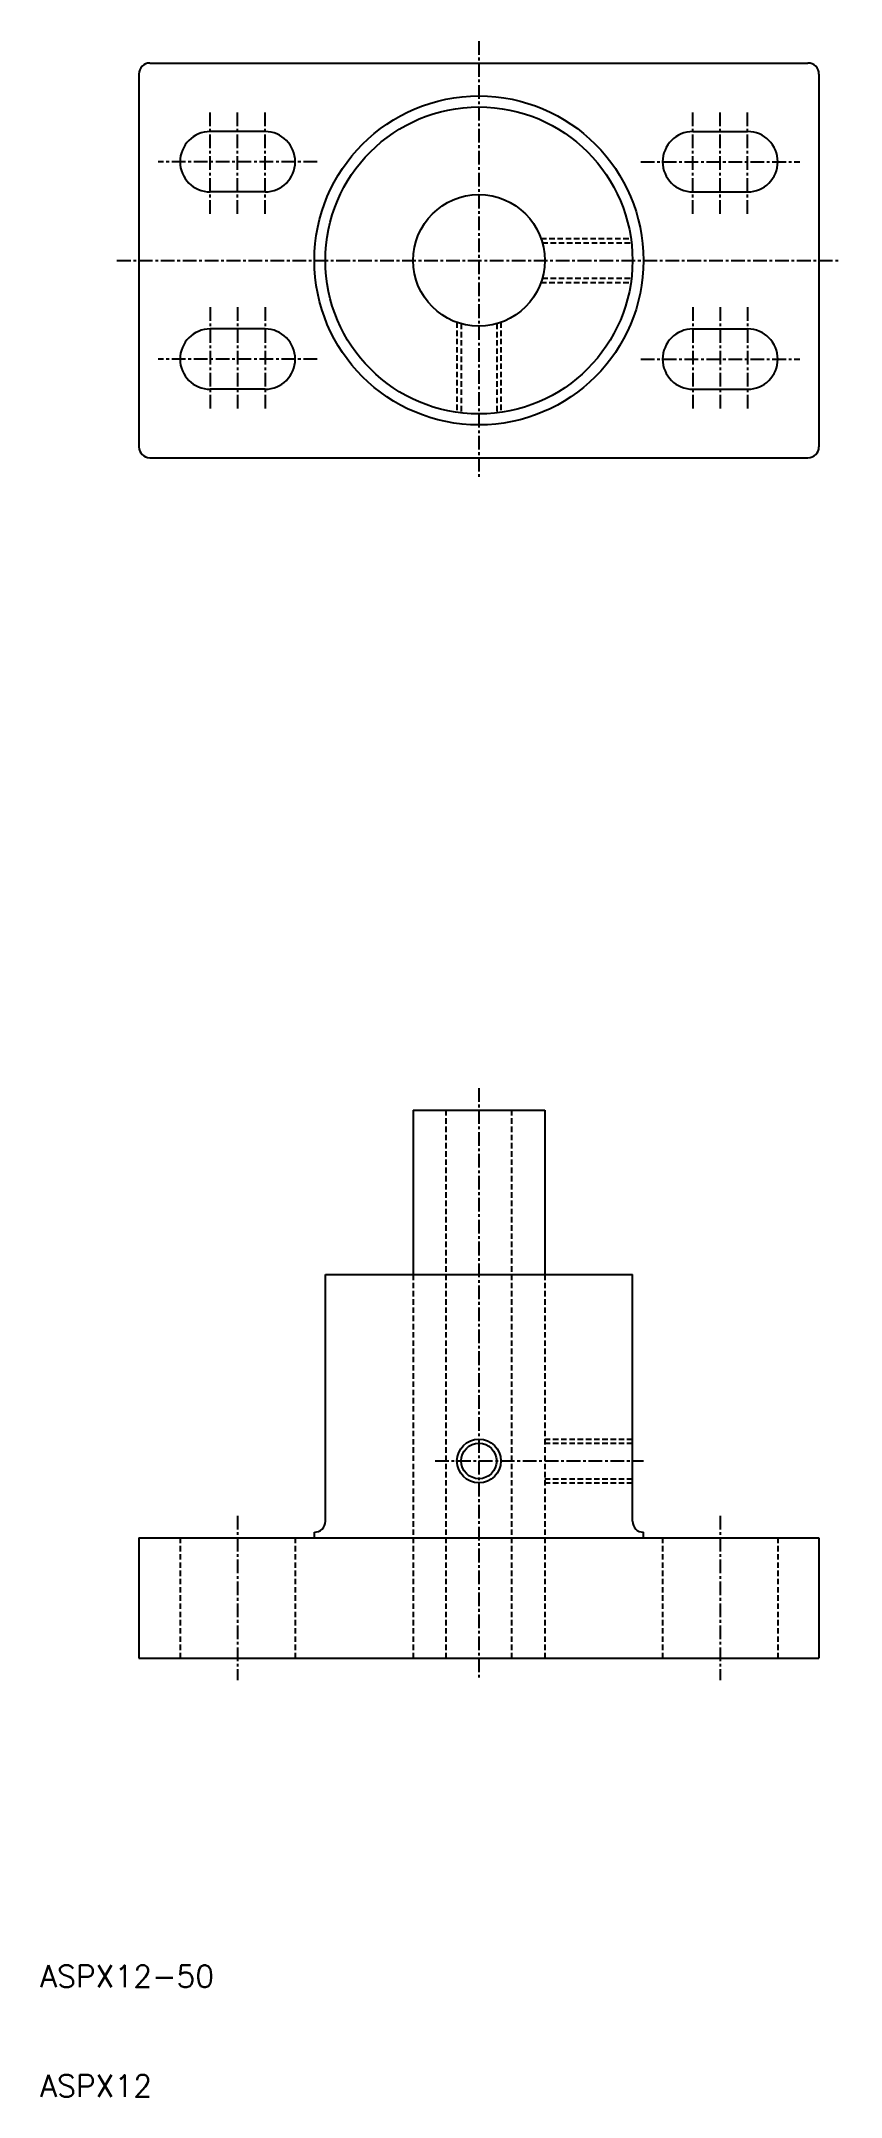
# Model space of a CAD drawing. Extents: x 10 to 83, y 10 to 197.
import ezdxf

# ---------------------------------------------------------------- set-up
doc = ezdxf.new("R2010")
doc.units = 0
doc.linetypes.add('CENTER', pattern=[2, 1.25, -0.25, 0.25, -0.25])
doc.linetypes.add('DASHED', pattern=[0.75, 0.5, -0.25])
doc.layers.get('0').update_dxf_attribs({"linetype": 'CONTINUOUS'})
doc.layers.add('CENTER', color=1, linetype='CENTER')
doc.styles.get("Standard").update_dxf_attribs({"font": 'txt.shx', "bigfont": 'extfont.shx'})

msp = doc.modelspace()

# ---------------------------------------------------------------- linework, layer by layer
at = {"color": 7, "linetype": 'CONTINUOUS'}
for p, q in [((20, 195.49), (80, 195.49)), ((19, 194.49), (19, 160.49)), ((81, 194.49), (81, 160.49)), ((30.5, 189.24), (25.5, 189.24)), ((69.5, 189.24), (74.5, 189.24)), ((30.5, 183.74), (25.5, 183.74)), ((69.5, 183.74), (74.5, 183.74)), ((30.5, 171.24), (25.5, 171.24)), ((69.5, 171.24), (74.5, 171.24)), ((30.5, 165.74), (25.5, 165.74)), ((69.5, 165.74), (74.5, 165.74)), ((20, 159.49), (80, 159.49)), ((44, 100), (56, 100)), ((44, 100), (44, 85)), ((56, 100), (56, 85)), ((36, 85), (64, 85)), ((36, 62.5), (36, 85)), ((64, 62.5), (64, 85)), ((19, 61), (81, 61)), ((19, 61), (19, 50)), ((35, 61), (35, 61.5)), ((65, 61), (65, 61.5)), ((81, 61), (81, 50)), ((19, 50), (81, 50))]:
    msp.add_line(p, q, dxfattribs=at)
at = {"color": 3, "linetype": 'DASHED'}
for p, q in [((55.66, 179.49), (63.86, 179.49)), ((55.78, 179.11), (63.91, 179.11)), ((55.66, 175.49), (63.86, 175.49)), ((55.78, 175.87), (63.91, 175.87)), ((48, 171.84), (48, 163.64)), ((48.38, 171.72), (48.38, 163.59)), ((51.62, 171.72), (51.62, 163.59)), ((52, 171.84), (52, 163.64)), ((47, 50), (47, 100)), ((53, 50), (53, 100)), ((44, 85), (44, 50)), ((56, 85), (56, 50)), ((56, 70), (64, 70)), ((56, 69.62), (64, 69.62)), ((56, 66.38), (64, 66.38)), ((56, 66), (64, 66)), ((22.75, 61), (22.75, 50)), ((33.25, 61), (33.25, 50)), ((66.75, 61), (66.75, 50)), ((77.25, 61), (77.25, 50))]:
    msp.add_line(p, q, dxfattribs=at)
at = {"color": 7, "linetype": 'CONTINUOUS'}
for centre, radius in [((50, 177.49), 15), ((50, 177.49), 14), ((50, 177.49), 6), ((50, 68), 1.62)]:
    msp.add_circle(centre, radius, dxfattribs=at)
at = {"color": 3, "linetype": 'CONTINUOUS'}
msp.add_circle((50, 68), 2, dxfattribs=at)
at = {"color": 7, "linetype": 'CONTINUOUS'}
for centre, radius, start, end in [((20, 194.49), 1, 90, 180), ((80, 194.49), 1, 0, 90), ((25.5, 186.49), 2.75, 90, 270), ((30.5, 186.49), 2.75, 270, 90), ((69.5, 186.49), 2.75, 90, 270), ((74.5, 186.49), 2.75, 270, 90), ((25.5, 168.49), 2.75, 90, 270), ((30.5, 168.49), 2.75, 270, 90), ((69.5, 168.49), 2.75, 90, 270), ((74.5, 168.49), 2.75, 270, 90), ((20, 160.49), 1, 180, 270), ((80, 160.49), 1, 270, 0), ((35, 62.5), 1, 270, 0), ((65, 62.5), 1, 180, 270)]:
    msp.add_arc(centre, radius, start, end, dxfattribs=at)
at = {"layer": 'CENTER', "color": 1, "linetype": 'CENTER'}
for p, q in [((50, 197.49), (50, 157.49)), ((25.5, 181.74), (25.5, 191.24)), ((28, 181.74), (28, 191.24)), ((30.5, 181.74), (30.5, 191.24)), ((69.5, 181.74), (69.5, 191.24)), ((72, 181.74), (72, 191.24)), ((74.5, 181.74), (74.5, 191.24)), ((35.25, 186.49), (20.75, 186.49)), ((64.75, 186.49), (79.25, 186.49)), ((17, 177.49), (83, 177.49)), ((25.5, 173.24), (25.5, 163.74)), ((28, 173.24), (28, 163.74)), ((30.5, 173.24), (30.5, 163.74)), ((69.5, 173.24), (69.5, 163.74)), ((72, 173.24), (72, 163.74)), ((74.5, 173.24), (74.5, 163.74)), ((35.25, 168.49), (20.75, 168.49)), ((64.75, 168.49), (79.25, 168.49)), ((50, 102), (50, 48)), ((46, 68), (65, 68)), ((28, 63), (28, 48)), ((72, 63), (72, 48))]:
    msp.add_line(p, q, dxfattribs=at)

# ---------------------------------------------------------------- texts
for s, p in [('ASPX12-50', (10, 20)), ('ASPX12', (10, 10))]:
    msp.add_text(s, height=2).set_placement(p)

doc.saveas('drawing.dxf')
